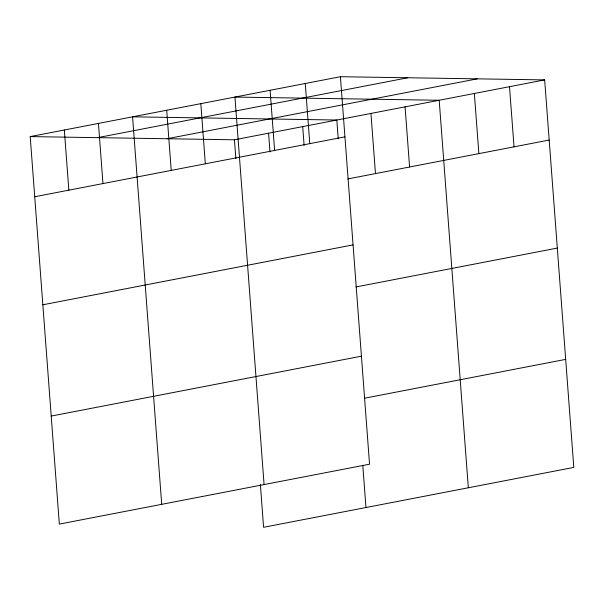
<?xml version="1.0" encoding="UTF-8"?>
<svg xmlns="http://www.w3.org/2000/svg" width="604" height="604" viewBox="0 0 604 604"><rect width="100%" height="100%" fill="white"/><g stroke="black" fill="none" stroke-linecap="round" stroke-linejoin="round"><path stroke-width="0.91" d="M340.414 76.708L369.55 464.204L59.335 524.098L30.2 136.595L340.414 76.708L544.665 79.902L573.8 467.405L263.586 527.292L260.369 484.453M97.606 137.652L407.813 77.757M167.051 138.739L477.258 78.845M30.2 136.595L234.45 139.796L544.665 79.902M34.722 196.753L344.937 136.859M347.798 178.935L549.187 140.053M42.846 304.778L353.053 244.884M355.922 286.96L557.311 248.078M51.212 416.073L361.426 356.186M364.295 398.262L565.676 359.38M509.504 86.689L514.027 146.847M474.351 93.477L478.874 153.635M468.326 487.768L439.191 100.264L234.941 97.07L264.076 484.567M405.065 106.855L409.595 167.006M370.947 113.439L375.469 173.597M338.232 138.829L336.821 120.03L132.57 116.836L161.706 504.332M362.808 465.624L365.956 507.526M305.254 83.495L309.776 143.646M302.702 126.613L304.114 145.413M270.094 90.283L274.616 150.434M268.576 133.205L269.988 152.004M234.45 139.796L235.87 158.588M200.815 103.654L205.337 163.812M166.696 110.245L171.219 170.396M98.444 123.42L102.967 183.578M64.326 130.011L68.848 190.162"/></g></svg>
